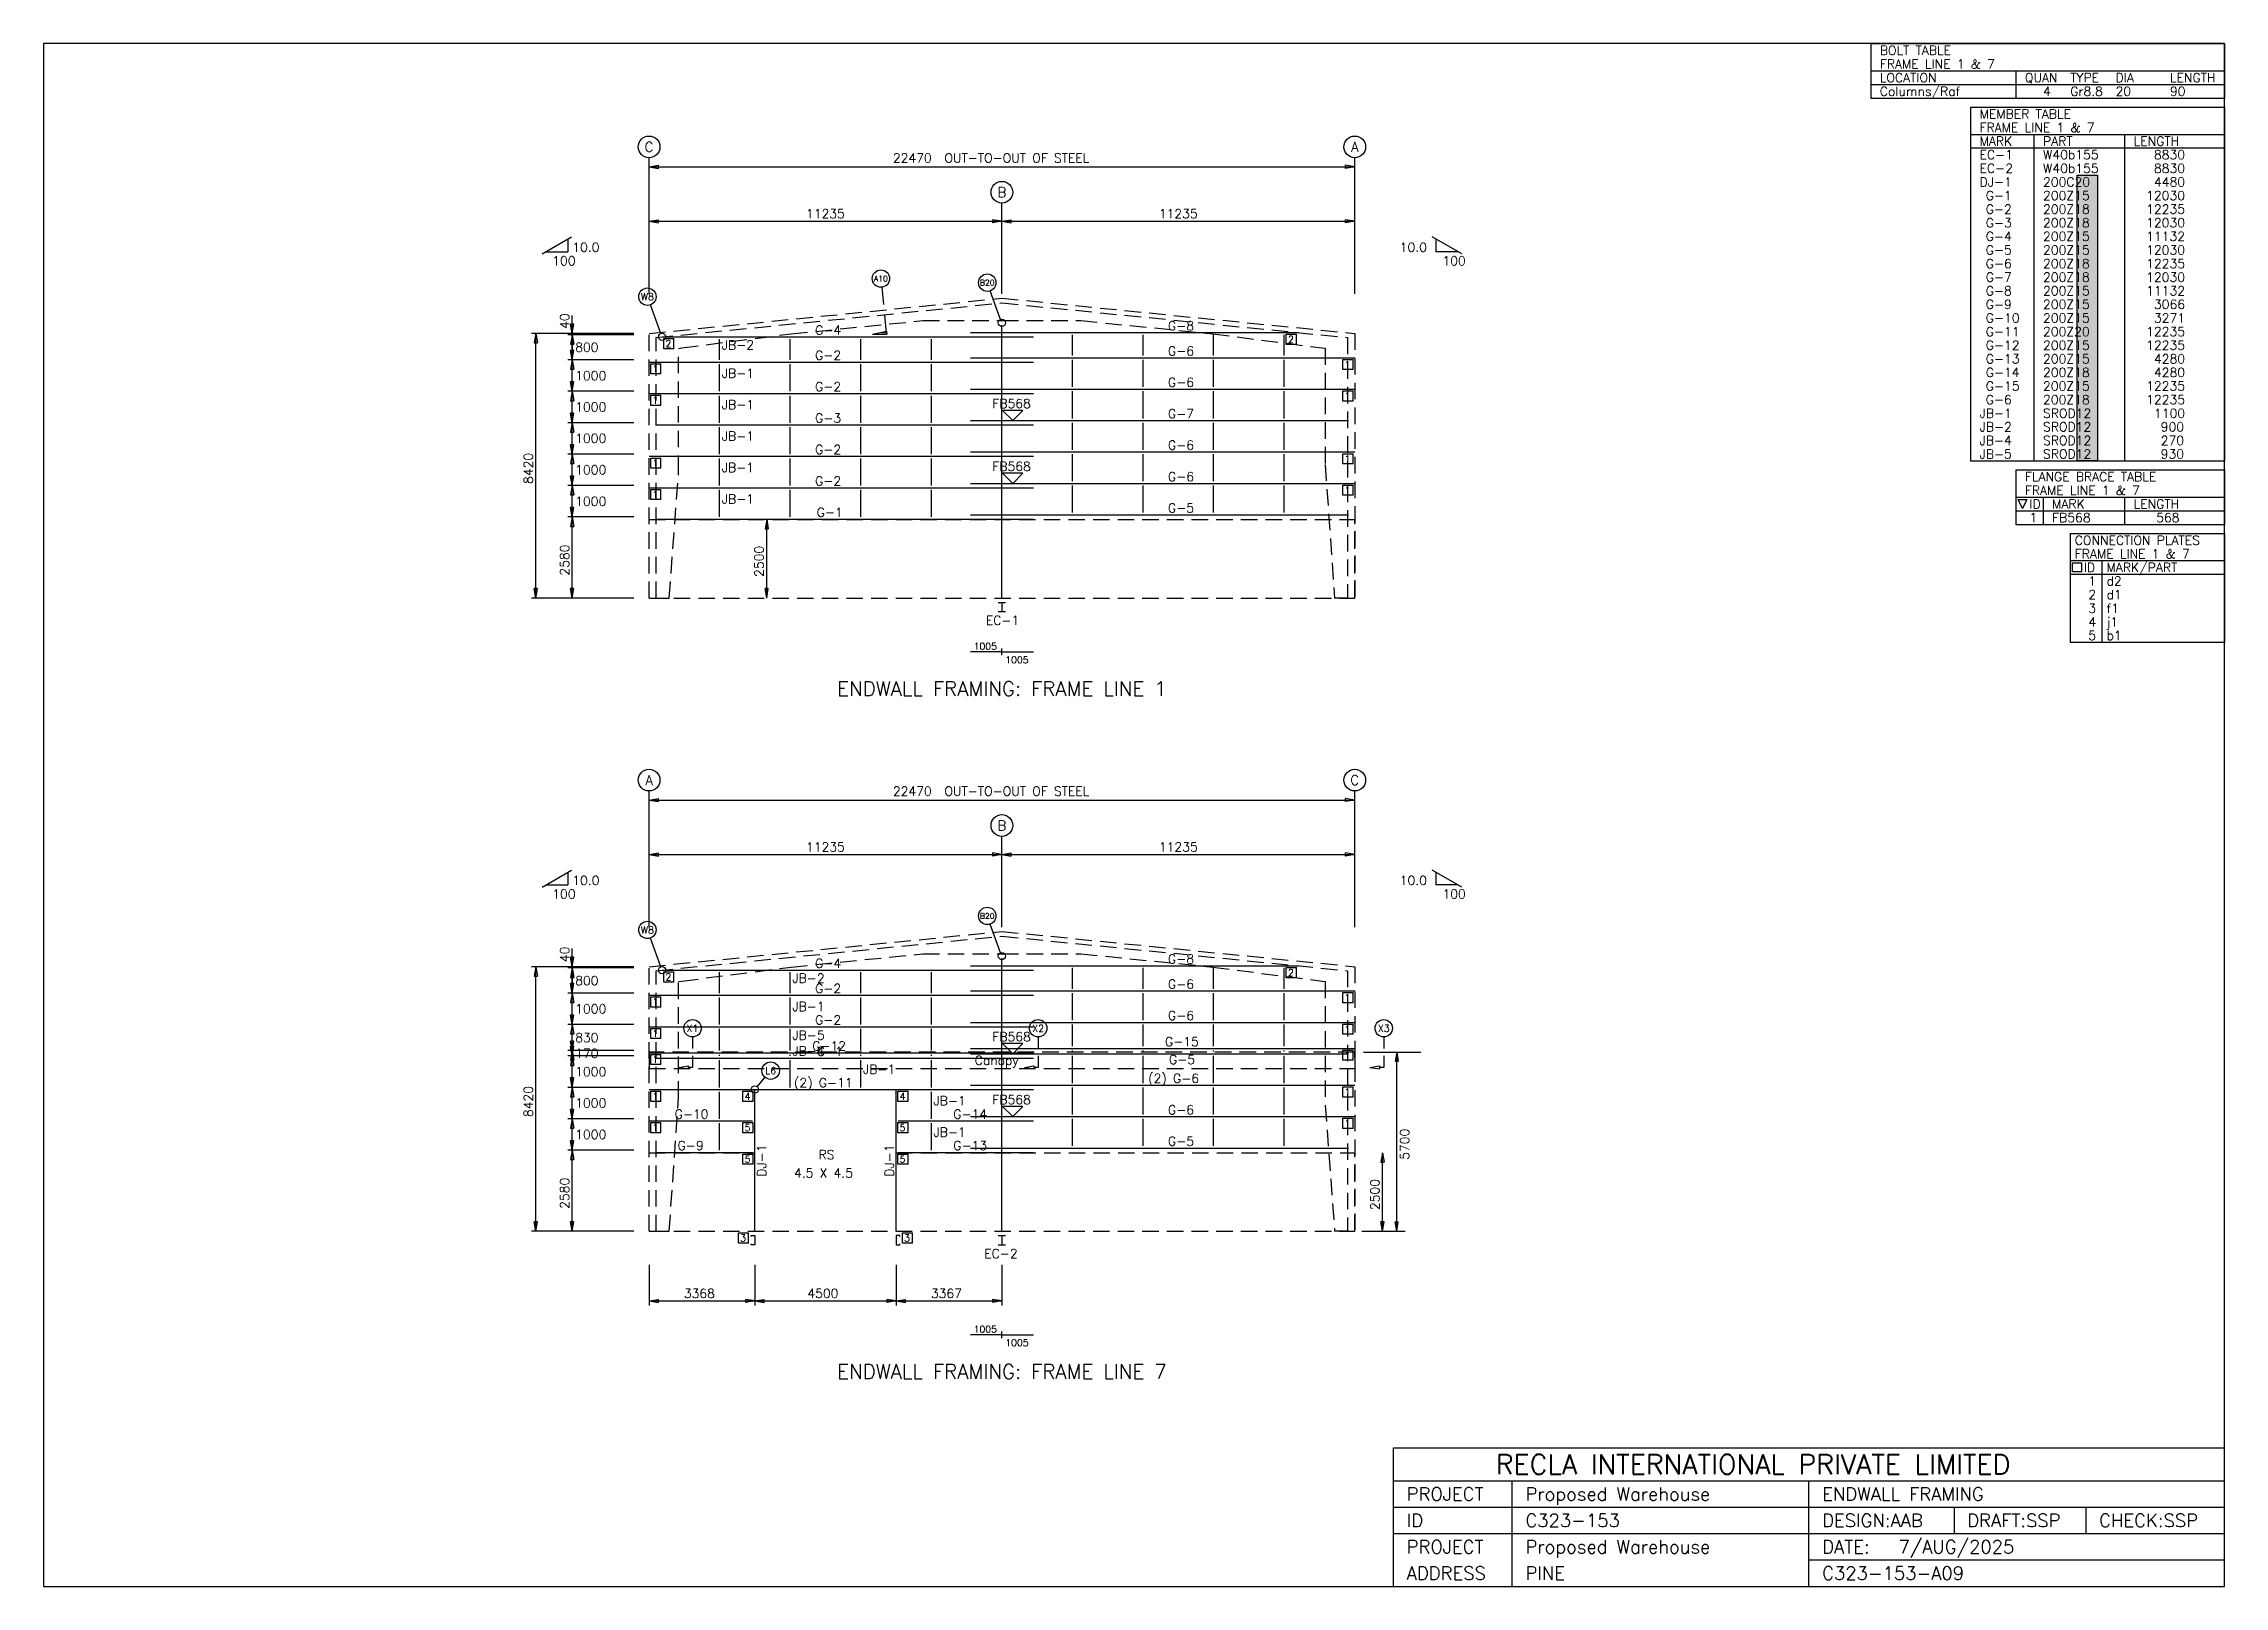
# Model space of a CAD drawing. Header units: millimetres. Extents: x 0 to 69438, y 0 to 49103.
import ezdxf
from ezdxf.enums import TextEntityAlignment as Align

# ---------------------------------------------------------------- set-up
doc = ezdxf.new("R2010")
doc.units = ezdxf.units.MM
doc.header["$MEASUREMENT"] = 0
doc.linetypes.add('CONTIN', pattern=[0])
doc.linetypes.add('DASHED', pattern=[785.32, 524.92, -260.4])
doc.layers.get('0').update_dxf_attribs({"linetype": 'CONTIN'})
for name, color, linetype in [('1', 7, 'CONTIN'), ('10', 10, 'CONTIN'), ('11', 7, 'CONTIN'), ('12', 6, 'CONTIN'), ('13', 1, 'CONTIN'), ('14', 7, 'CONTIN'), ('15', 7, 'CONTIN'), ('2', 6, 'CONTIN'), ('22', 7, 'CONTIN'), ('26', 7, 'CONTIN'), ('3', 7, 'CONTIN'), ('4', 7, 'CONTIN'), ('5', 5, 'DASHED'), ('7', 7, 'CONTIN')]:
    doc.layers.add(name, color=color, linetype=linetype)
doc.styles.add('SIMPLEX', font='SIMPLEX')

# ---------------------------------------------------------------- blocks, each defined once
blk = doc.blocks.new('EW1TBL')
for p, q in [((-8083.7666, 0), (0, 0)), ((-8083.7666, 0), (-8083.7666, -11259.53)), ((0, 0), (0, -11259.53)), ((-8083.7666, -866.11786), (0, -866.11786)), ((-8083.7666, -866.11786), (-8083.7666, -1299.1768)), ((-8083.7666, -1299.1768), (-8083.7666, -11259.53)), ((-8083.7666, -1299.1768), (0, -1299.1768)), ((-6062.8242, -866.11786), (-6062.8242, -1299.1768)), ((-6062.8242, -1299.1768), (-6062.8242, -11259.53)), ((-3175.7651, -866.11786), (-3175.7651, -1299.1768)), ((-3175.7651, -1299.1768), (-3175.7651, -11259.53)), ((-8083.7666, -11259.53), (0, -11259.53))]:
    blk.add_line(p, q)
at = {"layer": '14', "style": 'SIMPLEX'}
for s, p in [('MEMBER TABLE', (-7795.061, -360.88245)), ('FRAME LINE 1 & 7', (-7795.061, -793.94135)), ('MARK', (-7795.061, -1227.0002)), ('PART', (-5774.1182, -1227.0002)), ('LENGTH', (-2887.0591, -1227.0002))]:
    blk.add_text(s, height=288.705933, dxfattribs=at).set_placement(p)
at = {"layer": '26', "style": 'SIMPLEX'}
for s, p in [('EC-1', (-7795.061, -1660.0593)), ('W40b155', (-5774.1182, -1660.0593)), ('   8830', (-2887.0591, -1660.0593)), ('EC-2', (-7795.061, -2093.1182)), ('W40b155', (-5774.1182, -2093.1182)), ('   8830', (-2887.0591, -2093.1182)), ('DJ-1', (-7795.061, -2526.177)), (' G-1', (-7795.061, -2959.2358)), ('200C20', (-5774.1182, -2526.177)), ('200Z15', (-5774.1182, -2959.2358)), ('  12030', (-2887.0591, -2959.2358)), ('   4480', (-2887.0591, -2526.177)), (' G-2', (-7795.061, -3392.2944)), ('200Z18', (-5774.1182, -3392.2944)), ('  12235', (-2887.0591, -3392.2944)), (' G-3', (-7795.061, -3825.3533)), (' G-4', (-7795.061, -4258.4121)), ('200Z18', (-5774.1182, -3825.3533)), ('200Z15', (-5774.1182, -4258.4121)), ('  12030', (-2887.0591, -3825.3533)), ('  11132', (-2887.0591, -4258.4121)), (' G-5', (-7795.061, -4691.4707)), (' G-6', (-7795.061, -5124.5298)), ('200Z15', (-5774.1182, -4691.4707)), ('200Z18', (-5774.1182, -5124.5298)), ('  12030', (-2887.0591, -4691.4707)), ('  12235', (-2887.0591, -5124.5298)), (' G-7', (-7795.061, -5557.5884)), ('200Z18', (-5774.1182, -5557.5884)), ('  12030', (-2887.0591, -5557.5884)), (' G-8', (-7795.061, -5990.6475)), (' G-9', (-7795.061, -6423.7061)), ('200Z15', (-5774.1182, -5990.6475)), ('200Z15', (-5774.1182, -6423.7061)), ('  11132', (-2887.0591, -5990.6475)), ('   3066', (-2887.0591, -6423.7061)), (' G-10', (-7795.061, -6856.7656)), ('200Z15', (-5774.1182, -6856.7656)), ('   3271', (-2887.0591, -6856.7656)), (' G-11', (-7795.061, -7289.8247)), (' G-12', (-7795.061, -7722.8833)), ('200Z20', (-5774.1182, -7289.8247)), ('200Z15', (-5774.1182, -7722.8833)), ('  12235', (-2887.0591, -7289.8247)), ('  12235', (-2887.0591, -7722.8833)), (' G-13', (-7795.061, -8155.9424)), (' G-14', (-7795.061, -8589.001)), ('200Z15', (-5774.1182, -8155.9424)), ('200Z18', (-5774.1182, -8589.001)), ('   4280', (-2887.0591, -8155.9424)), ('   4280', (-2887.0591, -8589.001)), (' G-15', (-7795.061, -9022.0596)), ('200Z15', (-5774.1182, -9022.0596)), ('  12235', (-2887.0591, -9022.0596)), ('JB-1', (-7795.061, -9888.1777)), (' G-6', (-7795.061, -9455.1191)), ('200Z18', (-5774.1182, -9455.1191)), ('SROD12', (-5774.1182, -9888.1777)), ('  12235', (-2887.0591, -9455.1191)), ('   1100', (-2887.0591, -9888.1777)), ('JB-2', (-7795.061, -10321.236)), ('SROD12', (-5774.1182, -10321.236)), ('    900', (-2887.0591, -10321.236)), ('JB-4', (-7795.061, -10754.295)), ('JB-5', (-7795.061, -11187.354)), ('SROD12', (-5774.1182, -10754.295)), ('SROD12', (-5774.1182, -11187.354)), ('    270', (-2887.0591, -10754.295)), ('    930', (-2887.0591, -11187.354))]:
    blk.add_text(s, height=288.705933, dxfattribs=at).set_placement(p)
blk = doc.blocks.new('EW1BLT')
for p, q in [((-11259.532, 0), (0, 0)), ((-11259.532, 0), (-11259.532, -1732.2354)), ((0, 0), (0, -1732.2354)), ((-11259.532, -866.11786), (0, -866.11786)), ((-11259.532, -1299.1768), (0, -1299.1768)), ((-6640.2363, -866.11786), (-6640.2363, -1299.1768)), ((-6640.2363, -1299.1768), (-6640.2363, -1732.2354)), ((-11259.532, -1732.2354), (0, -1732.2354))]:
    blk.add_line(p, q)
at = {"layer": '14', "style": 'SIMPLEX'}
for s, p in [('BOLT TABLE', (-10970.826, -360.88245)), ('FRAME LINE 1 & 7', (-10970.826, -793.94135)), ('LOCATION', (-10970.826, -1227.0002)), ('QUAN', (-6351.5303, -1227.0002)), ('TYPE', (-4908.001, -1227.0002)), ('DIA', (-3464.4707, -1227.0002)), ('LENGTH', (-1732.2358, -1227.0002))]:
    blk.add_text(s, height=288.705933, dxfattribs=at).set_placement(p)
at = {"layer": '26', "style": 'SIMPLEX'}
for s, height, p in [('Columns/Raf', 288.705933, (-10970.826, -1660.0591)), ('4', 288.70593, (-5774.1182, -1660.0591)), ('Gr8.8', 288.705933, (-4908.001, -1660.0591)), ('20', 288.705933, (-3464.4707, -1660.0591)), ('90', 288.705933, (-1732.2358, -1660.0591))]:
    blk.add_text(s, height=height, dxfattribs=at).set_placement(p)
blk = doc.blocks.new('EW1CLT')
for p, q in [((-4908.001, 0), (0, 0)), ((-4908.001, 0), (-4908.001, -3464.4707)), ((0, 0), (0, -3464.4707)), ((-4908.001, -866.11786), (0, -866.11786)), ((-4908.001, -1299.1768), (0, -1299.1768)), ((-3897.5305, -866.11786), (-3897.5305, -3464.4707)), ((-4908.001, -3464.4707), (0, -3464.4707))]:
    blk.add_line(p, q)
at = {"layer": '14'}
for p, q in [((-4835.8247, -938.29425), (-4547.1187, -938.29425)), ((-4835.8247, -1227.0002), (-4835.8247, -938.29425)), ((-4547.1187, -1227.0002), (-4835.8247, -1227.0002)), ((-4547.1187, -938.29425), (-4547.1187, -1227.0002))]:
    blk.add_line(p, q, dxfattribs=at)
at = {"layer": '14', "style": 'SIMPLEX'}
for s, p in [('CONNECTION PLATES', (-4763.6484, -360.88245)), ('FRAME LINE 1 & 7', (-4763.6484, -793.94135)), ('ID', (-4474.9424, -1227.0002)), ('MARK/PART', (-3753.1775, -1227.0002))]:
    blk.add_text(s, height=288.705933, dxfattribs=at).set_placement(p)
at = {"layer": '26', "style": 'SIMPLEX'}
for s, height, p in [('1', 288.70593, (-4330.5894, -1660.0593)), ('d2', 288.705933, (-3753.1775, -1660.0593)), ('2', 288.70593, (-4330.5894, -2093.1182)), ('d1', 288.705933, (-3753.1775, -2093.1182)), ('3', 288.70593, (-4330.5894, -2526.177)), ('4', 288.70593, (-4330.5894, -2959.2358)), ('j1', 288.705933, (-3753.1775, -2959.2358)), ('f1', 288.705933, (-3753.1775, -2526.177)), ('5', 288.70593, (-4330.5894, -3392.2944)), ('b1', 288.705933, (-3753.1775, -3392.2944))]:
    blk.add_text(s, height=height, dxfattribs=at).set_placement(p)
blk = doc.blocks.new('EW1BRACE')
for p, q in [((-6640.2363, 0), (-6640.2363, -1732.2358)), ((-6640.2363, 0), (0, 0)), ((0, 0), (0, -1732.2358)), ((-6640.2363, -866.11786), (0, -866.11786)), ((-6640.2363, -1299.1768), (0, -1299.1768)), ((-5774.1187, -866.11786), (-5774.1187, -1732.2358)), ((-3175.7651, -866.11786), (-3175.7651, -1732.2358)), ((-6640.2363, -1732.2358), (0, -1732.2358))]:
    blk.add_line(p, q)
at = {"layer": '14'}
for p, q in [((-6423.707, -1227.0002), (-6568.0601, -938.29425)), ((-6568.0601, -938.29425), (-6279.354, -938.29425)), ((-6423.707, -1227.0002), (-6279.354, -938.29425))]:
    blk.add_line(p, q, dxfattribs=at)
at = {"layer": '14', "style": 'SIMPLEX'}
for s, p in [('FLANGE BRACE TABLE', (-6351.5303, -360.88245)), ('FRAME LINE 1 & 7', (-6351.5303, -793.94135)), ('ID', (-6207.1777, -1227.0002)), ('MARK', (-5485.4126, -1227.0002)), ('LENGTH', (-2887.0591, -1227.0002))]:
    blk.add_text(s, height=288.705933, dxfattribs=at).set_placement(p)
at = {"layer": '26', "style": 'SIMPLEX'}
for s, height, p in [('1', 288.70593, (-6207.1777, -1660.0593)), ('FB568', 288.705933, (-5485.4126, -1660.0593)), ('    568', 288.705933, (-3031.4121, -1660.0593))]:
    blk.add_text(s, height=height, dxfattribs=at).set_placement(p)
blk = doc.blocks.new('WCOL')
for p, q in [((-10.2, 0), (10.2, 0)), ((0, 0), (0, -25.4)), ((-10.2, -25.4), (10.2, -25.4))]:
    blk.add_line(p, q)
blk = doc.blocks.new('CCOL')
for p, q in [((10.2, 0), (0, 0)), ((0, 0), (0, -25.4)), ((10.2, -2.5), (10.2, 0)), ((0, -25.4), (10.2, -25.4)), ((10.2, -25.4), (10.2, -22.9))]:
    blk.add_line(p, q)
blk = doc.blocks.new('MARKER')
for p, q in [((25.4, 25.4), (-25.4, 25.4)), ((-25.4, 25.4), (0, 0)), ((0, 0), (25.4, 25.4))]:
    blk.add_line(p, q)
blk = doc.blocks.new('ARROW')
for p, q in [((0, 0), (-300, 50)), ((-300, 50), (-300, -50)), ((0, 0), (-300, -50))]:
    blk.add_line(p, q)
blk = doc.blocks.new('ARROWP')
for p, q in [((0, 0), (-300, 50)), ((-300, 50), (-300, -50)), ((0, 0), (-300, -50))]:
    blk.add_line(p, q)
blk = doc.blocks.new('CUTSEC')
at = {"layer": '7'}
for p, q in [((-485.02597, 0), (-115.48238, 0)), ((115.482376, 0), (485.02597, 0)), ((485.02597, 0), (485.02597, 138.578873))]:
    blk.add_line(p, q, dxfattribs=at)
at = {"layer": '7', "rotation": 90}
blk.add_blockref('ARROWP', (485.02597, 438.833099), dxfattribs=at)

msp = doc.modelspace()

# ---------------------------------------------------------------- hatches: boundary and pattern name
at = {"linetype": 'Continuous'}
h = msp.add_hatch(color=256, dxfattribs=at)
h.dxf.hatch_style = 1
h.paths.add_polyline_path([(64750, 44921), (65396, 44921), (65396, 35822), (64750, 35822)])

# ---------------------------------------------------------------- linework, layer by layer
for p, q in [((42982, 0), (42982, 4409)), ((42982, 4409), (69438, 4409)), ((69438, 0), (69438, 4409)), ((42982, 3359), (69438, 3359)), ((46762, 0), (46762, 3359)), ((56210, 0), (56210, 3359)), ((42982, 2520), (69438, 2520)), ((60830, 2520), (60830, 1680)), ((65029, 2520), (65029, 1680)), ((42982, 1680), (69438, 1680)), ((56210, 840), (69438, 840)), ((42982, 0), (69438, 0))]:
    msp.add_line(p, q)
msp.add_lwpolyline([(64750, 44921), (65396, 44921), (65396, 35822), (64750, 35822)], close=True, dxfattribs=at)
at = {"layer": '1'}
for p, q in [((19692, 39768), (31518, 39768)), ((21525, 39037), (21525, 39698)), ((23772, 39037), (23772, 39698)), ((26019, 39037), (26019, 39698)), ((28266, 39037), (28266, 39698)), ((29508, 39906), (39947, 39906)), ((32760, 39176), (32760, 39837)), ((35007, 39176), (35007, 39837)), ((37254, 39176), (37254, 39837)), ((39501, 39176), (39501, 39837)), ((19278, 38968), (31518, 38968)), ((21525, 38037), (21525, 38898)), ((23772, 38037), (23772, 38898)), ((26019, 38037), (26019, 38898)), ((28266, 38037), (28266, 38898)), ((29508, 39106), (41748, 39106)), ((32760, 38176), (32760, 39037)), ((35007, 38176), (35007, 39037)), ((37254, 38176), (37254, 39037)), ((39501, 38176), (39501, 39037)), ((19278, 37968), (31518, 37968)), ((21525, 37037), (21525, 37898)), ((23772, 37037), (23772, 37898)), ((26019, 37037), (26019, 37898)), ((28266, 37037), (28266, 37898)), ((29508, 38106), (41748, 38106)), ((32760, 37176), (32760, 38037)), ((35007, 37176), (35007, 38037)), ((37254, 37176), (37254, 38037)), ((39501, 37176), (39501, 38037)), ((19478, 36968), (31518, 36968)), ((21525, 36037), (21525, 36898)), ((23772, 36037), (23772, 36898)), ((26019, 36037), (26019, 36898)), ((28266, 36037), (28266, 36898)), ((29508, 37106), (41548, 37106)), ((32760, 36176), (32760, 37037)), ((35007, 36176), (35007, 37037)), ((37254, 36176), (37254, 37037)), ((39501, 36176), (39501, 37037)), ((19278, 35968), (31518, 35968)), ((21525, 35037), (21525, 35898)), ((23772, 35037), (23772, 35898)), ((26019, 35037), (26019, 35898)), ((28266, 35037), (28266, 35898)), ((29508, 36106), (41748, 36106)), ((32760, 35176), (32760, 36037)), ((35007, 35176), (35007, 36037)), ((37254, 35176), (37254, 36037)), ((39501, 35176), (39501, 36037)), ((19278, 34968), (31518, 34968)), ((21525, 34037), (21525, 34898)), ((23772, 34037), (23772, 34898)), ((26019, 34037), (26019, 34898)), ((28266, 34037), (28266, 34898)), ((29508, 35106), (41748, 35106)), ((32760, 34176), (32760, 35037)), ((35007, 34176), (35007, 35037)), ((37254, 34176), (37254, 35037)), ((39501, 34176), (39501, 35037)), ((29508, 34106), (41548, 34106)), ((19478, 33968), (31518, 33968)), ((19692, 19613), (31518, 19613)), ((21525, 18883), (21525, 19544)), ((23772, 18883), (23772, 19544)), ((26019, 18883), (26019, 19544)), ((28266, 18883), (28266, 19544)), ((29508, 19752), (39947, 19752)), ((32760, 19021), (32760, 19683)), ((35007, 19021), (35007, 19683)), ((37254, 19021), (37254, 19683)), ((39501, 19021), (39501, 19683)), ((19278, 18813), (31518, 18813)), ((29508, 18952), (41748, 18952)), ((32760, 18021), (32760, 18883)), ((35007, 18021), (35007, 18883)), ((37254, 18021), (37254, 18883)), ((39501, 18021), (39501, 18883)), ((21525, 17883), (21525, 18744)), ((23772, 17883), (23772, 18744)), ((26019, 17883), (26019, 18744)), ((28266, 17883), (28266, 18744)), ((19278, 17813), (31518, 17813)), ((21525, 17053), (21525, 17744)), ((23772, 17053), (23772, 17744)), ((26019, 17053), (26019, 17744)), ((28266, 17053), (28266, 17744)), ((29508, 17952), (41748, 17952)), ((32760, 17191), (32760, 17883)), ((35007, 17191), (35007, 17883)), ((37254, 17191), (37254, 17883)), ((39501, 17191), (39501, 17883)), ((19278, 16983), (31518, 16983)), ((19478, 16813), (31518, 16813)), ((21525, 16883), (21525, 16914)), ((21525, 15883), (21525, 16744)), ((23772, 16883), (23772, 16914)), ((23772, 15883), (23772, 16744)), ((26019, 16883), (26019, 16914)), ((26019, 15883), (26019, 16744)), ((28266, 16883), (28266, 16914)), ((28266, 15883), (28266, 16744)), ((29508, 17122), (41748, 17122)), ((29508, 16952), (41548, 16952)), ((32760, 17021), (32760, 17053)), ((32760, 16021), (32760, 16883)), ((35007, 17021), (35007, 17053)), ((35007, 16021), (35007, 16883)), ((37254, 17021), (37254, 17053)), ((37254, 16021), (37254, 16883)), ((39501, 17021), (39501, 17053)), ((39501, 16021), (39501, 16883)), ((19278, 15813), (31518, 15813)), ((21525, 14883), (21525, 15744)), ((22646, 11303), (22646, 15813)), ((27146, 11303), (27146, 15813)), ((28266, 14883), (28266, 15744)), ((29508, 15952), (41748, 15952)), ((32760, 15021), (32760, 15883)), ((35007, 15021), (35007, 15883)), ((37254, 15021), (37254, 15883)), ((39501, 15021), (39501, 15883)), ((19278, 14813), (22576, 14813)), ((21525, 13883), (21525, 14744)), ((27215, 14813), (31518, 14813)), ((28266, 13883), (28266, 14744)), ((29508, 14952), (41748, 14952)), ((32760, 14021), (32760, 14883)), ((35007, 14021), (35007, 14883)), ((37254, 14021), (37254, 14883)), ((39501, 14021), (39501, 14883)), ((29508, 13952), (41548, 13952)), ((19478, 13813), (22576, 13813)), ((27215, 13813), (31518, 13813))]:
    msp.add_line(p, q, dxfattribs=at)
at = {"layer": '12'}
for p, q in [((19278, 41139), (19278, 45470)), ((41748, 41139), (41748, 45470)), ((30513, 41139), (30513, 44026)), ((16691, 39877), (15536, 39877)), ((18793, 39877), (16691, 39877)), ((18793, 39837), (16691, 39837)), ((16829, 39877), (16829, 39877)), ((16829, 39837), (16829, 39837)), ((16829, 39837), (16829, 39837)), ((18793, 39037), (16691, 39037)), ((16829, 39037), (16829, 39037)), ((16829, 39037), (16829, 39037)), ((18793, 38037), (16691, 38037)), ((16829, 38037), (16829, 38037)), ((16829, 38037), (16829, 38037)), ((18793, 37037), (16691, 37037)), ((16829, 37037), (16829, 37037)), ((16829, 37037), (16829, 37037)), ((18793, 36037), (16691, 36037)), ((16829, 36037), (16829, 36037)), ((16829, 36037), (16829, 36037)), ((18793, 35037), (16691, 35037)), ((16829, 35037), (16829, 35037)), ((16829, 35037), (16829, 35037)), ((18793, 34037), (16691, 34037)), ((16829, 34037), (16829, 34037)), ((16829, 34037), (16829, 34037)), ((16691, 31457), (15536, 31457)), ((18793, 31457), (16691, 31457)), ((16829, 31457), (16829, 31457)), ((19278, 20985), (19278, 25315)), ((41748, 20985), (41748, 25315)), ((30513, 20985), (30513, 23872)), ((16691, 19723), (15536, 19723)), ((18793, 19723), (16691, 19723)), ((18793, 19683), (16691, 19683)), ((16829, 19723), (16829, 19723)), ((16829, 19683), (16829, 19683)), ((16829, 19683), (16829, 19683)), ((18793, 18883), (16691, 18883)), ((16829, 18883), (16829, 18883)), ((16829, 18883), (16829, 18883)), ((18793, 17883), (16691, 17883)), ((16829, 17883), (16829, 17883)), ((16829, 17883), (16829, 17883)), ((18793, 17053), (16691, 17053)), ((18793, 16883), (16691, 16883)), ((16829, 17053), (16829, 17053)), ((16829, 17053), (16829, 17053)), ((16829, 16883), (16829, 16883)), ((16829, 16883), (16829, 16883)), ((42024, 17003), (43852, 17003)), ((18793, 15883), (16691, 15883)), ((16829, 15883), (16829, 15883)), ((16829, 15883), (16829, 15883)), ((18793, 14883), (16691, 14883)), ((16829, 14883), (16829, 14883)), ((16829, 14883), (16829, 14883)), ((18793, 13883), (16691, 13883)), ((16829, 13883), (16829, 13883)), ((16829, 13883), (16829, 13883)), ((16691, 11303), (15536, 11303)), ((18793, 11303), (16691, 11303)), ((16829, 11303), (16829, 11303)), ((41970, 11303), (43350, 11303))]:
    msp.add_line(p, q, dxfattribs=at)
at = {"layer": '13'}
for centre in [(19278, 45816), (41748, 45816), (30513, 44373), (19278, 25662), (41748, 25662), (30513, 24218)]:
    msp.add_circle(centre, 346, dxfattribs=at)
at = {"layer": '2'}
for p, q in [((19278, 45181), (41748, 45181)), ((19278, 43449), (41748, 43449)), ((15871, 42409), (16811, 42952)), ((15991, 42479), (16691, 42479)), ((16691, 42883), (16691, 42479)), ((45155, 42409), (44214, 42952)), ((44334, 42883), (44334, 42479)), ((45035, 42479), (44334, 42479)), ((16829, 39877), (16829, 40454)), ((15675, 31457), (15675, 39877)), ((16829, 39037), (16829, 39837)), ((16829, 39837), (16829, 39260)), ((16829, 38037), (16829, 39037)), ((16829, 37037), (16829, 38037)), ((16829, 36037), (16829, 37037)), ((16829, 35037), (16829, 36037)), ((16829, 34037), (16829, 35037)), ((16829, 31457), (16829, 34037)), ((23023, 31457), (23023, 33957)), ((30513, 29742), (29508, 29742)), ((30513, 29634), (30513, 29850)), ((30513, 29634), (30513, 29850)), ((30513, 29742), (31518, 29742)), ((19278, 25027), (41748, 25027)), ((19278, 23295), (41748, 23295)), ((15871, 22255), (16811, 22798)), ((15991, 22324), (16691, 22324)), ((16691, 22729), (16691, 22324)), ((45155, 22255), (44214, 22798)), ((44334, 22729), (44334, 22324)), ((45035, 22324), (44334, 22324)), ((16829, 19723), (16829, 20300)), ((15675, 11303), (15675, 19723)), ((16829, 18883), (16829, 19683)), ((16829, 19683), (16829, 19105)), ((16829, 17883), (16829, 18883)), ((16829, 17053), (16829, 17883)), ((16829, 16883), (16829, 17053)), ((16829, 15883), (16829, 16883)), ((43083, 11303), (43083, 17003)), ((16829, 14883), (16829, 15883)), ((16829, 13883), (16829, 14883)), ((16829, 11303), (16829, 13883)), ((42630, 11303), (42630, 13803)), ((19278, 10237), (19278, 8944)), ((22646, 10237), (22646, 8944)), ((22646, 10237), (22646, 8944)), ((27146, 10237), (27146, 8944)), ((27146, 10237), (27146, 8944)), ((30513, 10237), (30513, 8944)), ((19278, 9083), (22646, 9083)), ((22646, 9083), (27146, 9083)), ((27146, 9083), (30513, 9083)), ((30513, 8006), (29508, 8006)), ((30513, 7897), (30513, 8114)), ((30513, 7897), (30513, 8114)), ((30513, 8006), (31518, 8006))]:
    msp.add_line(p, q, dxfattribs=at)
at = {"layer": '22'}
for p, q in [((69438, 49103), (0, 49103)), ((0, 49103), (0, 0)), ((69438, 0), (69438, 49103)), ((0, 0), (69438, 0))]:
    msp.add_line(p, q, dxfattribs=at)
at = {"layer": '3'}
for p, q in [((19746, 39389), (19746, 39714)), ((19746, 39714), (20071, 39714)), ((20071, 39389), (20071, 39714)), ((39568, 39527), (39568, 39852)), ((39568, 39852), (39893, 39852)), ((39893, 39527), (39893, 39852)), ((19332, 38589), (19332, 38914)), ((19332, 38914), (19657, 38914)), ((19657, 38589), (19657, 38914)), ((20071, 39389), (19746, 39389)), ((39893, 39527), (39568, 39527)), ((41369, 38727), (41369, 39052)), ((41369, 39052), (41694, 39052)), ((41694, 38727), (41694, 39052)), ((19657, 38589), (19332, 38589)), ((41694, 38727), (41369, 38727)), ((19332, 37589), (19332, 37914)), ((19332, 37914), (19657, 37914)), ((19657, 37589), (19332, 37589)), ((19657, 37589), (19657, 37914)), ((41369, 37727), (41369, 38052)), ((41369, 38052), (41694, 38052)), ((41694, 37727), (41369, 37727)), ((41694, 37727), (41694, 38052)), ((19332, 35589), (19332, 35914)), ((19332, 35914), (19657, 35914)), ((19657, 35589), (19332, 35589)), ((19657, 35589), (19657, 35914)), ((41369, 35727), (41369, 36052)), ((41369, 36052), (41694, 36052)), ((41694, 35727), (41369, 35727)), ((41694, 35727), (41694, 36052)), ((19332, 34589), (19332, 34914)), ((19332, 34914), (19657, 34914)), ((19657, 34589), (19657, 34914)), ((41369, 34727), (41369, 35052)), ((41369, 35052), (41694, 35052)), ((41694, 34727), (41369, 34727)), ((41694, 34727), (41694, 35052)), ((19657, 34589), (19332, 34589)), ((19746, 19235), (19746, 19559)), ((19746, 19559), (20071, 19559)), ((20071, 19235), (20071, 19559)), ((39568, 19373), (39568, 19698)), ((39568, 19698), (39893, 19698)), ((39893, 19373), (39893, 19698)), ((19332, 18435), (19332, 18759)), ((19332, 18759), (19657, 18759)), ((19657, 18435), (19657, 18759)), ((20071, 19235), (19746, 19235)), ((39893, 19373), (39568, 19373)), ((41369, 18573), (41369, 18898)), ((41369, 18898), (41694, 18898)), ((41694, 18573), (41694, 18898)), ((19657, 18435), (19332, 18435)), ((41694, 18573), (41369, 18573)), ((19332, 17435), (19332, 17759)), ((19332, 17759), (19657, 17759)), ((19657, 17435), (19332, 17435)), ((19657, 17435), (19657, 17759)), ((41369, 17573), (41369, 17898)), ((41369, 17898), (41694, 17898)), ((41694, 17573), (41369, 17573)), ((41694, 17573), (41694, 17898)), ((19332, 16605), (19332, 16929)), ((19332, 16929), (19657, 16929)), ((19657, 16605), (19657, 16929)), ((41369, 16743), (41369, 17068)), ((41369, 17068), (41694, 17068)), ((41694, 16743), (41369, 16743)), ((41694, 16743), (41694, 17068)), ((19657, 16605), (19332, 16605)), ((19332, 15435), (19332, 15759)), ((19332, 15759), (19657, 15759)), ((19657, 15435), (19332, 15435)), ((19657, 15435), (19657, 15759)), ((22267, 15435), (22267, 15759)), ((22267, 15759), (22592, 15759)), ((22592, 15435), (22267, 15435)), ((22592, 15435), (22592, 15759)), ((27200, 15435), (27200, 15759)), ((27200, 15759), (27525, 15759)), ((27525, 15435), (27200, 15435)), ((27525, 15435), (27525, 15759)), ((41369, 15573), (41369, 15898)), ((41369, 15898), (41694, 15898)), ((41694, 15573), (41369, 15573)), ((41694, 15573), (41694, 15898)), ((19332, 14435), (19332, 14759)), ((19332, 14759), (19657, 14759)), ((19657, 14435), (19657, 14759)), ((22267, 14435), (22267, 14759)), ((22267, 14759), (22592, 14759)), ((22592, 14435), (22592, 14759)), ((27200, 14435), (27200, 14759)), ((27200, 14759), (27525, 14759)), ((27525, 14435), (27525, 14759)), ((41369, 14573), (41369, 14898)), ((41369, 14898), (41694, 14898)), ((41694, 14573), (41694, 14898)), ((19657, 14435), (19332, 14435)), ((22592, 14435), (22267, 14435)), ((27525, 14435), (27200, 14435)), ((41694, 14573), (41369, 14573)), ((22267, 13435), (22267, 13759)), ((22267, 13759), (22592, 13759)), ((22592, 13435), (22267, 13435)), ((22592, 13435), (22592, 13759)), ((27200, 13435), (27200, 13759)), ((27200, 13759), (27525, 13759)), ((27525, 13435), (27200, 13435)), ((27525, 13435), (27525, 13759)), ((22122, 10924), (22122, 11249)), ((22122, 11249), (22447, 11249)), ((22447, 10924), (22447, 11249)), ((27344, 10924), (27344, 11249)), ((27344, 11249), (27669, 11249)), ((27669, 10924), (27669, 11249)), ((22447, 10924), (22122, 10924)), ((27669, 10924), (27344, 10924))]:
    msp.add_line(p, q, dxfattribs=at)
at = {"layer": '4'}
for p, q in [((30513, 31457), (30513, 40145)), ((30513, 11303), (30513, 19991))]:
    msp.add_line(p, q, dxfattribs=at)
at = {"layer": '5'}
for p, q in [((19278, 39877), (30513, 41000)), ((30513, 41000), (41748, 39877)), ((19508, 39749), (30513, 40850)), ((23801, 39867), (28000, 40287)), ((28000, 40287), (30513, 40287)), ((30513, 40850), (41518, 39749)), ((30513, 40287), (33025, 40287)), ((33025, 40287), (37224, 39867)), ((19278, 31457), (19278, 39877)), ((19508, 31457), (19508, 39749)), ((20317, 39418), (23801, 39867)), ((37224, 39867), (40708, 39418)), ((41518, 39749), (41518, 31457)), ((41748, 39877), (41748, 31457)), ((20214, 39402), (20317, 39418)), ((20220, 35473), (20214, 39402)), ((20317, 39418), (20317, 39418)), ((40708, 39418), (40708, 39418)), ((40708, 39418), (40806, 39407)), ((40806, 39407), (40806, 35707)), ((19918, 31457), (20220, 35473)), ((40806, 35707), (41107, 31457)), ((19278, 31457), (19278, 33957)), ((19278, 33957), (41748, 33957)), ((41748, 31457), (41748, 33957)), ((19278, 31457), (41748, 31457)), ((19508, 31457), (19918, 31457)), ((41518, 31457), (41107, 31457)), ((19278, 19723), (30513, 20846)), ((30513, 20846), (41748, 19723)), ((19508, 19595), (30513, 20696)), ((30513, 20696), (41518, 19595)), ((19278, 11303), (19278, 19723)), ((19508, 11302), (19508, 19595)), ((20317, 19263), (23801, 19713)), ((23801, 19713), (28001, 20133)), ((28001, 20133), (30513, 20133)), ((30513, 20133), (33025, 20133)), ((33025, 20133), (37224, 19713)), ((37224, 19713), (40708, 19263)), ((41518, 19595), (41518, 11302)), ((41748, 19723), (41748, 11303)), ((20220, 19252), (20317, 19263)), ((20220, 15552), (20220, 19252)), ((20317, 19263), (20317, 19263)), ((40708, 19263), (40708, 19263)), ((40708, 19263), (40811, 19247)), ((40811, 19247), (40806, 15319)), ((19278, 17003), (19278, 16823)), ((41748, 17003), (19278, 17003)), ((19278, 16823), (19278, 16483)), ((41748, 16823), (41748, 17003)), ((41748, 16823), (41748, 16483)), ((19278, 16483), (41748, 16483)), ((19919, 11302), (20220, 15552)), ((40806, 15319), (41107, 11302)), ((19278, 11303), (19278, 13803)), ((19278, 13803), (22646, 13803)), ((27146, 13803), (41748, 13803)), ((41748, 11303), (41748, 13803)), ((19278, 11303), (41748, 11303)), ((19508, 11302), (19919, 11302)), ((41518, 11302), (41107, 11302))]:
    msp.add_line(p, q, dxfattribs=at)
at = {"layer": '7'}
for p, q in [((30473, 40323), (30141, 41235)), ((19653, 39876), (19321, 40788)), ((30473, 20169), (30141, 21081)), ((19653, 19722), (19321, 20634)), ((22720, 15902), (22972, 16203))]:
    msp.add_line(p, q, dxfattribs=at)
for centre, radius in [((26659, 41625), 277), ((30047, 41495), 277), ((19226, 41048), 277), ((30513, 40215), 115), ((19692, 39768), 115), ((30047, 21341), 277), ((19226, 20894), 277), ((30513, 20061), 115), ((19692, 19613), 115), ((20662, 17765), 277), ((31667, 17765), 277), ((42672, 17765), 277), ((23150, 16415), 277), ((22646, 15813), 115)]:
    msp.add_circle(centre, radius, dxfattribs=at)

# ---------------------------------------------------------------- block references
for name, p in [('EW1BLT', (69438, 49103)), ('EW1TBL', (69438, 47082)), ('EW1BRACE', (69438, 35534)), ('EW1CLT', (69438, 33513))]:
    msp.add_blockref(name, p)
at = {"layer": '10', "yscale": 11.3663759, "zscale": 11.3663759}
for name, p, xscale in [('WCOL', (30513, 31318), 11.3663759), ('CCOL', (22646, 11164), -11.366376), ('CCOL', (27146, 11164), 11.3663759), ('WCOL', (30513, 11164), 11.3663759)]:
    msp.add_blockref(name, p, dxfattribs=dict(at, xscale=xscale))
at = {"layer": '2'}
for p, rotation in [((19278, 45181), 180), ((19278, 43449), 180), ((30513, 43449), 180), ((15675, 39877), 90), ((16829, 39877), 270), ((16829, 39837), 90), ((16829, 39837), 90), ((16829, 39037), 270), ((16829, 39037), 90), ((16829, 38037), 270), ((16829, 38037), 90), ((16829, 37037), 270), ((16829, 37037), 90), ((16829, 36037), 270), ((16829, 36037), 90), ((16829, 35037), 270), ((16829, 35037), 90), ((16829, 34037), 270), ((16829, 34037), 90), ((23023, 33957), 90), ((15675, 31457), 270), ((16829, 31457), 270), ((23023, 31457), 270), ((19278, 25027), 180), ((19278, 23295), 180), ((30513, 23295), 180), ((15675, 19723), 90), ((16829, 19723), 270), ((16829, 19683), 90), ((16829, 19683), 90), ((16829, 18883), 270), ((16829, 18883), 90), ((16829, 17883), 270), ((16829, 17883), 90), ((16829, 17053), 270), ((16829, 16883), 270), ((16829, 17053), 90), ((16829, 16883), 90), ((16829, 15883), 270), ((16829, 15883), 90), ((16829, 14883), 270), ((16829, 14883), 90), ((16829, 13883), 270), ((16829, 13883), 90), ((42630, 13803), 90), ((15675, 11303), 270), ((16829, 11303), 270), ((42630, 11303), 270), ((19278, 9083), 180), ((22646, 9083), 180), ((27146, 9083), 180)]:
    msp.add_blockref('ARROW', p, dxfattribs=dict(at, rotation=rotation))
for p in [(41748, 45181), (30513, 43449), (41748, 43449), (41748, 25027), (30513, 23295), (41748, 23295), (22646, 9083), (27146, 9083), (30513, 9083)]:
    msp.add_blockref('ARROW', p, dxfattribs=at)
at = {"layer": '2', "xscale": -1}
for p, rotation in [((43083, 17003), 270), ((43083, 11303), 89.99999999999999)]:
    msp.add_blockref('ARROW', p, dxfattribs=dict(at, rotation=rotation))
at = {"layer": '3', "xscale": 12.7871733, "yscale": 12.7871733, "zscale": 12.7871733}
for p in [(30859, 37106), (30859, 35106), (30859, 16952), (30859, 14952)]:
    msp.add_blockref('MARKER', p, dxfattribs=at)
at = {"layer": '7', "xscale": 1.5, "yscale": -1, "zscale": -1, "rotation": 275.711}
msp.add_blockref('CUTSEC', (26759, 40625), dxfattribs=at)
at = {"layer": '7', "yscale": -1, "zscale": -1, "rotation": 270}
for p in [(20662, 17003), (31667, 17003), (42672, 17003)]:
    msp.add_blockref('CUTSEC', p, dxfattribs=at)

# ---------------------------------------------------------------- texts
at = {"layer": '11', "style": 'SIMPLEX'}
for s, height, p in [('22470', 288.7, (27041, 45319)), ('11235', 288.7, (24274, 43545)), ('11235', 288.7, (35509, 43545)), ('10.0', 288.7, (16835, 42479)), ('10.0', 288.7, (43180, 42479)), ('100', 288.7, (16196, 42046)), ('100', 288.7, (44540, 42046)), ('800', 288.7, (16926, 39293)), ('1000', 288.7, (16926, 38393)), ('1000', 288.7, (16926, 37393)), ('1000', 288.7, (16926, 36393)), ('1000', 288.7, (16926, 35393)), ('1000', 288.7, (16926, 34393)), ('1005', 216.5, (29614, 29814)), ('1005', 216.5, (30621, 29381)), ('22470', 288.7, (27041, 25165)), ('11235', 288.7, (24274, 23391)), ('11235', 288.7, (35509, 23391)), ('10.0', 288.7, (16835, 22324)), ('10.0', 288.7, (43180, 22324)), ('100', 288.7, (16196, 21891)), ('100', 288.7, (44540, 21891)), ('800', 288.7, (16926, 19138)), ('1000', 288.7, (16926, 18238)), ('830', 288.7, (16926, 17323)), ('170', 288.7, (16926, 16823)), ('1000', 288.7, (16926, 16238)), ('1000', 288.7, (16926, 15238)), ('1000', 288.7, (16926, 14238)), ('3368', 288.7, (20384, 9179)), ('4500', 288.7, (24318, 9179)), ('3367', 288.7, (28252, 9179)), ('1005', 216.5, (29614, 8078)), ('1005', 216.5, (30621, 7645))]:
    msp.add_text(s, height=height, dxfattribs=at).set_placement(p)
for s, p in [('40', (16733, 40021)), ('8420', (15578, 35090)), ('2580', (16733, 32170)), ('2500', (22926, 32130)), ('40', (16733, 19867)), ('8420', (15578, 14935)), ('5700', (43481, 13575)), ('2580', (16733, 12015)), ('2500', (42533, 11975))]:
    msp.add_text(s, height=288.7, rotation=90, dxfattribs=at).set_placement(p)
at = {"layer": '13', "style": 'SIMPLEX'}
for s, p in [('C', (19278, 45660)), ('A', (41748, 45660)), ('B', (30513, 44217)), ('A', (19278, 25506)), ('C', (41748, 25506)), ('B', (30513, 24062))]:
    msp.add_text(s, height=312, dxfattribs=at).set_placement(p, align=Align.CENTER)
at = {"layer": '14', "style": 'SIMPLEX'}
for s, height, p in [('RECLA INTERNATIONAL PRIVATE LIMITED', 629.9, (46237, 3569)), ('PROJECT', 419.9, (43402, 2730)), ('Proposed Warehouse', 419.94, (47182, 2730)), ('ENDWALL FRAMING', 419.94, (56630, 2730)), ('ID', 419.9, (43402, 1890)), ('C323-153', 419.9, (47182, 1890)), ('DESIGN:AAB', 419.9, (56630, 1890)), ('DRAFT:SSP', 419.9, (61249, 1890)), ('CHECK:SSP', 419.9, (65449, 1890)), ('PROJECT', 419.9, (43402, 1050)), ('Proposed Warehouse', 419.94, (47182, 1050)), ('DATE:', 419.9, (56630, 1050)), (' 7/AUG/2025', 419.94, (58772, 1050)), ('ADDRESS', 419.9, (43402, 210)), ('PINE', 419.9, (47182, 210)), ('C323-153-A09', 419.94, (56630, 210))]:
    msp.add_text(s, height=height, dxfattribs=at).set_placement(p)
at = {"layer": '15', "style": 'SIMPLEX'}
for p in [(28485, 45319), (28485, 25165)]:
    msp.add_text(' OUT-TO-OUT OF STEEL', height=288.71, dxfattribs=at).set_placement(p)
for s, p in [('ENDWALL FRAMING: FRAME LINE 1', (30513, 28342)), ('ENDWALL FRAMING: FRAME LINE 7', (30513, 6606))]:
    msp.add_text(s, height=461.93, dxfattribs=at).set_placement(p, align=Align.CENTER)
at = {"layer": '3', "style": 'SIMPLEX'}
for s, height, p in [('2', 217, (19801, 39443)), ('JB-2', 288.7, (21594, 39368)), (' G-4', 288.7, (24368, 39840)), (' G-8', 288.7, (35603, 39978)), ('2', 217, (39622, 39581)), (' G-2', 288.7, (24368, 39040)), (' G-6', 288.7, (35603, 39178)), ('1', 217, (41423, 38781)), ('1', 217, (19386, 38643)), ('JB-1', 288.7, (21594, 38468)), (' G-2', 288.7, (24368, 38040)), (' G-6', 288.7, (35603, 38178)), ('1', 217, (19386, 37643)), ('JB-1', 288.7, (21594, 37468)), ('FB568', 288.7, (30210, 37503)), ('1', 217, (41423, 37781)), (' G-3', 288.7, (24368, 37040)), (' G-7', 288.7, (35603, 37178)), ('JB-1', 288.7, (21594, 36468)), (' G-2', 288.7, (24368, 36040)), (' G-6', 288.7, (35603, 36178)), ('1', 217, (19386, 35643)), ('JB-1', 288.7, (21594, 35468)), ('FB568', 288.7, (30210, 35503)), (' G-6', 288.7, (35603, 35178)), ('1', 217, (41423, 35781)), ('1', 217, (19386, 34643)), ('JB-1', 288.7, (21594, 34468)), (' G-2', 288.7, (24368, 35040)), ('1', 217, (41423, 34781)), (' G-1', 288.7, (24419, 34040)), (' G-5', 288.7, (35603, 34178)), ('EC-1', 288.7, (30000, 30602)), ('2', 217, (19801, 19289)), ('JB-2', 288.7, (23841, 19213)), (' G-4', 288.7, (24368, 19686)), (' G-8', 288.7, (35603, 19824)), ('2', 217, (39622, 19427)), (' G-2', 288.7, (24368, 18886)), (' G-6', 288.7, (35603, 19024)), ('1', 217, (41423, 18627)), ('1', 217, (19386, 18489)), ('JB-1', 288.7, (23841, 18313)), (' G-2', 288.7, (24368, 17886)), (' G-6', 288.7, (35603, 18024)), ('1', 217, (19386, 17489)), ('JB-5', 288.7, (23841, 17398)), ('FB568', 288.7, (30210, 17349)), (' G-15', 288.7, (35509, 17194)), ('1', 217, (41423, 17627)), ('1', 217, (19386, 16659)), ('JB-4', 288.7, (23841, 16898)), (' G-12', 288.7, (24274, 17056)), (' G-1', 288.7, (24419, 16886)), ('Canopy', 288.7, (29647, 16599)), (' G-5', 288.7, (35637, 16623)), ('1', 217, (41423, 16797)), ('(2) G-11', 288.7, (23892, 15886)), ('JB-1', 288.7, (26088, 16313)), ('(2) G-6', 288.7, (35170, 16024)), ('1', 217, (19386, 15489)), ('4', 217, (22321, 15489)), ('4', 217, (27254, 15489)), ('JB-1', 288.7, (28335, 15313)), ('FB568', 288.7, (30210, 15349)), (' G-6', 288.7, (35603, 15024)), ('1', 217, (41423, 15627)), ('1', 217, (19386, 14489)), (' G-10', 288.7, (19895, 14886)), ('5', 217, (22321, 14489)), ('5', 217, (27254, 14489)), ('JB-1', 288.7, (28335, 14313)), (' G-14', 288.7, (28768, 14886)), ('1', 217, (41423, 14627)), (' G-9', 288.7, (19989, 13886)), (' G-13', 288.7, (28768, 13886)), (' G-5', 288.7, (35603, 14024)), ('5', 217, (22321, 13489)), ('4.5 X 4.5', 288.7, (23892, 13010)), ('RS', 288.7, (24673, 13597)), ('5', 217, (27254, 13489)), ('3', 217, (22177, 10978)), ('3', 217, (27398, 10978)), ('EC-2', 288.7, (29950, 10448))]:
    msp.add_text(s, height=height, dxfattribs=at).set_placement(p)
for p in [(23007, 13040), (27073, 13040)]:
    msp.add_text('DJ-1', height=288.7, rotation=90, dxfattribs=at).set_placement(p)
at = {"layer": '7', "style": 'SIMPLEX'}
for s, height, p in [('A10', 177.4, (26659, 41625)), ('W8', 221.7, (19226, 41048)), ('B20', 177.4, (30047, 41495)), ('W8', 221.7, (19226, 20894)), ('B20', 177.4, (30047, 21341)), ('X1', 221.7, (20662, 17765)), ('X2', 221.7, (31667, 17765)), ('X3', 221.7, (42672, 17765)), ('L6', 221.7, (23150, 16415))]:
    msp.add_text(s, height=height, dxfattribs=at).set_placement(p, align=Align.MIDDLE_CENTER)

doc.saveas('drawing.dxf')
